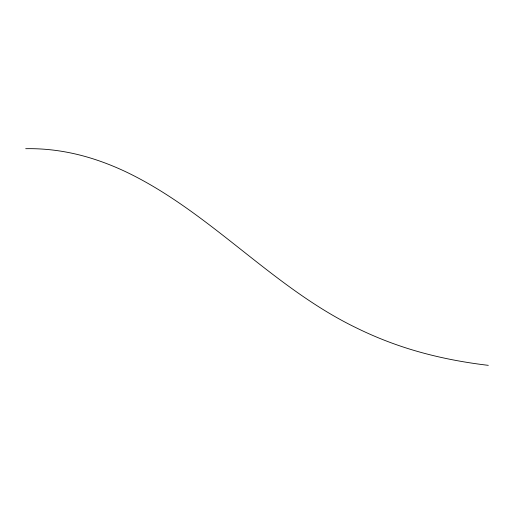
<?xml version="1.0" encoding="UTF-8"?>
<svg xmlns="http://www.w3.org/2000/svg" width="514" height="514" viewBox="0 0 514 514"><rect width="100%" height="100%" fill="white"/><g stroke="black" fill="none" stroke-linecap="round" stroke-linejoin="round"><path stroke-width="0.77" d="M25.7 148.7C45.405 148.308 65.124 150.987 84.123 156.192A204.109 120.025 40.4 0 1 127.131 172.415C211.119 212.989 272.722 287.634 356.812 328.086A335.777 304.153 9.5 0 0 406.587 348.126C433.161 356.607 460.621 362.068 488.3 365.338"/></g></svg>
